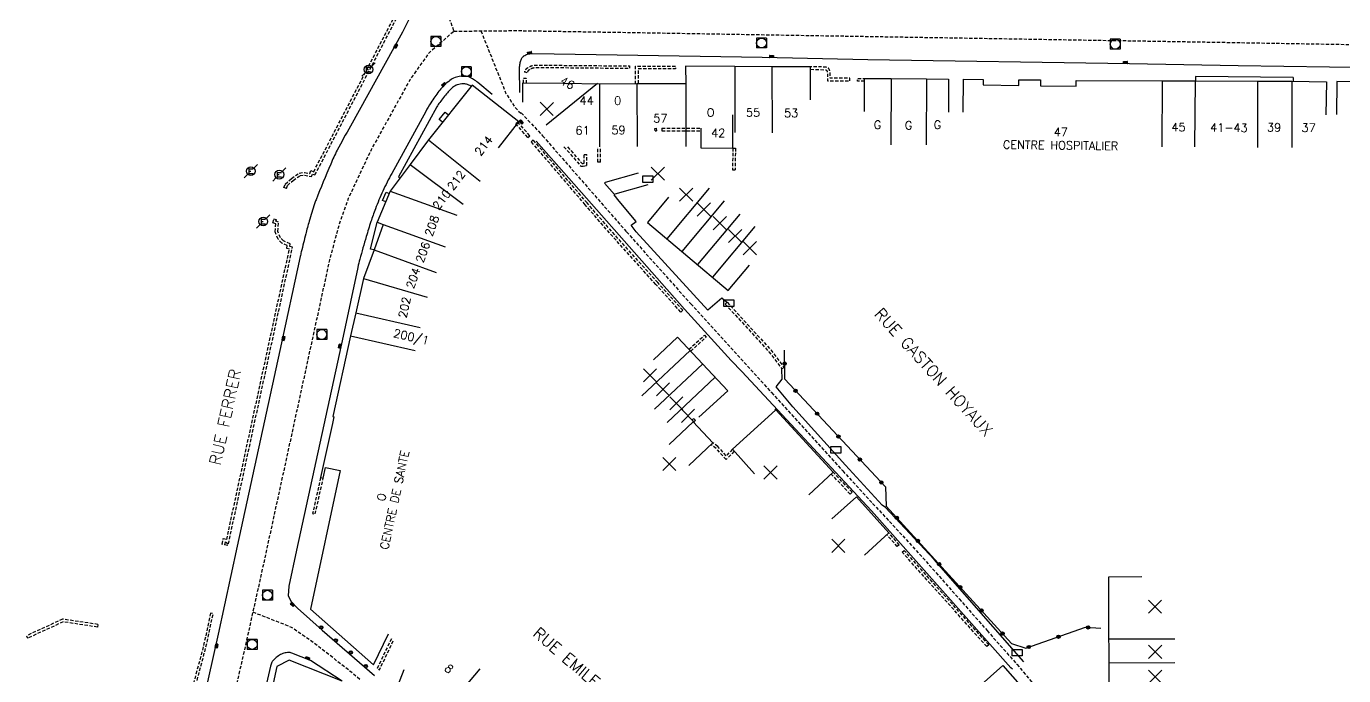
# Model space of a CAD drawing. Header units: millimetres. Extents: x 139000 to 140001, y 128999 to 130000.
# Drawn here: x 139157.8 to 139357.2, y 129539.3 to 129637.6 of the extents above; entities that cross this region are included whole.
import ezdxf
from ezdxf.enums import TextEntityAlignment as Align

# ---------------------------------------------------------------- set-up
doc = ezdxf.new("R2010")
doc.units = ezdxf.units.MM
doc.linetypes.add('DASHED', pattern=[0.75, 0.5, -0.25])
doc.layers.get('0').update_dxf_attribs({"linetype": 'CONTINUOUS'})
for name, color, linetype in [('W0001', 6, 'DASHED'), ('W0008', 7, 'CONTINUOUS'), ('W0100', 7, 'CONTINUOUS'), ('W0112', 1, 'DASHED'), ('W0322', 7, 'CONTINUOUS'), ('W0400', 7, 'CONTINUOUS'), ('W0420', 7, 'CONTINUOUS'), ('W0471', 7, 'CONTINUOUS'), ('W0984', 7, 'CONTINUOUS'), ('W0989', 7, 'CONTINUOUS'), ('W0991', 7, 'CONTINUOUS'), ('W1102', 7, 'CONTINUOUS'), ('W1471', 7, 'CONTINUOUS')]:
    doc.layers.add(name, color=color, linetype=linetype)
doc.styles.get("Standard").update_dxf_attribs({"font": 'romans.shx', "width": 0.85})

# ---------------------------------------------------------------- blocks, each defined once
blk = doc.blocks.new('t991o')
at = {"color": 0, "linetype": 'Continuous'}
for p, q in [((-1, 1), (1, -1)), ((-1, -1), (1, 1))]:
    blk.add_line(p, q, dxfattribs=at)
blk = doc.blocks.new('T400')
for p, q in [((-0.15, 0.3), (0.15, 0.3)), ((-0.15, -0.25), (-0.15, 0.3)), ((-0.15, 0.15), (0.15, 0.15)), ((-0.15, 0), (0.15, 0)), ((0.15, 0.3), (0.15, -0.25)), ((-0.15, -0.15), (0.15, -0.15)), ((-0.15, -0.25), (-0.15, -0.3)), ((-0.15, -0.3), (0.15, -0.3)), ((0.15, -0.3), (0.15, -0.25))]:
    blk.add_line(p, q)
blk = doc.blocks.new('T420')
for p, q in [((0.75, 0.75), (-0.75, 0.75)), ((-0.75, 0.75), (-0.75, -0.75)), ((0.75, 0.75), (0.75, -0.75)), ((0.75, -0.75), (-0.75, -0.75))]:
    blk.add_line(p, q)
blk.add_ellipse((0, 0), major_axis=(-0.53, 0.53), ratio=1, start_param=3.926991, end_param=10.210176)
blk = doc.blocks.new('t322o')
at = {"color": 0, "linetype": 'Continuous'}
for radius in [0.25, 0.15]:
    blk.add_circle((0, 0), radius, dxfattribs=at)
blk = doc.blocks.new('T1471')
at = {"color": 0, "linetype": 'Continuous', "flags": 128}
blk.add_lwpolyline([(-0.75, -0.5), (-0.75, 0.5), (0.75, 0.5), (0.75, -0.5), (-0.75, -0.5)], dxfattribs=at)
blk = doc.blocks.new('T471')
for p, q in [((-0.333334, 0.333334), (-0.333334, -0.333334)), ((-0.333334, 0.333334), (0.333334, 0.333334)), ((-0.333334, 0), (0, 0)), ((0.500001, 0.500001), (1.000002, 1.000002)), ((-0.500001, -0.500001), (-1.000002, -1.000002)), ((-0.333334, -0.333334), (0.333334, -0.333334))]:
    blk.add_line(p, q)
blk.add_ellipse((0, 0), major_axis=(0.471405, 0.471405), ratio=1, start_param=5.4977871438, end_param=11.780972451)

msp = doc.modelspace()

# ---------------------------------------------------------------- linework, layer by layer
at = {"layer": 'W0001', "flags": 128}
for points in [[(139226.52, 129687.07), (139220.91, 129644.92), (139221.02, 129640.74), (139222.49, 129636.83), (139218.74, 129633.57), (139215.84, 129629.52), (139209.95, 129618.89), (139206.48, 129611.5), (139205.09, 129607.58), (139203.66, 129602.26), (139202.59, 129597.35), (139193.32, 129554.7), (139190.76, 129543.18), (139188.63, 129533.92), (139180.62, 129505.51), (139174.9, 129486.52), (139164.89, 129453.05)], [(139222.49, 129636.83), (139231.99, 129636.92), (139280.31, 129636.12), (139332.33, 129635.26), (139359.86, 129634.79), (139376.78, 129634.38), (139393.58, 129633.4), (139407.66, 129632.34), (139421.69, 129631.06), (139435.33, 129629.69), (139454.45, 129627.23), (139473.56, 129624.49), (139507.63, 129619.59), (139520.3, 129617.75), (139548.68, 129613.47), (139580.21, 129607.86), (139596.43, 129605.2), (139615.63, 129602.9)], [(139226.57, 129636.87), (139230.36, 129627.41), (139230.36, 129627.41), (139231.73, 129625.27), (139232.61, 129624.4)], [(139208.22, 129538.75), (139206.75, 129540.02), (139201.2, 129544.33), (139197.89, 129546.63), (139192.04, 129548.94)]]:
    msp.add_lwpolyline(points, dxfattribs=at)
at = {"layer": 'W0001'}
msp.add_lwpolyline([(139232.67, 129624.48), (139235.91, 129621), (139248.61, 129606.47), (139258.34, 129595.57), (139270.55, 129582.15), (139281.33, 129570.3), (139285.87, 129565.39), (139290.42, 129560.47), (139293.95, 129556.61), (139298.97, 129550.94), (139303.19, 129546.14), (139307.7, 129541.04), (139327.26, 129517.71), (139334.08, 129509.49), (139349.06, 129494.2), (139351.78, 129491.46)], dxfattribs=at)
at = {"layer": 'W0008', "flags": 128}
for points in [[(139232.44, 129627.56), (139232.41, 129631.24, -0.037441), (139232.44, 129631.6, -0.020205), (139232.56, 129632.26, -0.086864), (139232.76, 129632.74, -0.094471), (139233.09, 129633.09, -0.087827), (139233.63, 129633.35, -0.073346), (139234.35, 129633.44), (139237.66, 129633.38), (139247.22, 129633.25), (139269.14, 129632.88), (139285.15, 129632.56), (139324.73, 129631.94), (139341.21, 129631.65), (139361.92, 129631.32, 0.000011), (139371.32, 129631.14, -0.00827)], [(139215.71, 129638.7), (139214.69, 129636.67), (139206.82, 129622.47, 0.011643), (139204.81, 129618.81, 0.021113), (139203.83, 129616.71, 0.002153), (139201.61, 129611.33, 0.019138), (139201.39, 129610.72, 0.006481), (139200.58, 129608.08, 0.008893), (139200.05, 129606.15, 0.001825), (139199.37, 129603.43, 0.007094), (139199.21, 129602.73), (139196.14, 129588.52), (139189.69, 129558.92), (139186.8, 129545.6), (139185.3, 129538.85), (139184.3, 129534.44), (139183.23, 129530.47), (139181.74, 129525.01), (139179.62, 129517.7), (139174.62, 129501.14), (139167.03, 129475.88), (139159.42, 129450.64)], [(139228.28, 129627.27), (139226.1, 129629.07, 0.025147), (139225.79, 129629.3, 0.012029), (139225.11, 129629.74, 0.102069), (139224.34, 129630.01, 0.08033), (139223.3, 129629.99, 0.062051), (139222.44, 129629.71, 0.062844), (139221.69, 129629.24, 0.027294), (139220.8, 129628.43, 0.036753), (139220.22, 129627.75, 0.013629), (139219.01, 129626.01, 0.018771), (139218.22, 129624.69), (139213.07, 129615.31, 0.017312), (139211.73, 129612.64, 0.017681), (139210.59, 129609.94, 0.010485), (139209.91, 129608.01, 0.009105), (139209.21, 129605.76, 0.004686), (139208.24, 129602.33, 0.01321), (139207.94, 129601.1), (139205.7, 129590.67), (139198.64, 129558.31), (139197.47, 129552.86), (139197.38, 129551.4), (139197.85, 129550.52), (139198.83, 129549.54), (139202.55, 129546.19), (139210.48, 129539.37)], [(139225.03, 129628.52, 0.062755), (139224.4, 129628.8, 0.087821), (139223.91, 129628.87, 0.050486), (139222.99, 129628.72, 0.096802), (139222.55, 129628.51, 0.030899), (139222.03, 129628.08, 0.027684), (139221.51, 129627.52, 0.014317), (139220.34, 129626.04, 0.034187), (139219.91, 129625.38), (139214.07, 129614.78), (139214.32, 129614.59)], [(139205.57, 129538.48), (139200.76, 129541.63), (139197.94, 129542.74, 0.096983), (139197.45, 129542.82, 0.067003), (139196.74, 129542.72, 0.067335), (139196.09, 129542.43, 0.055787), (139195.42, 129541.91, 0.018578), (139195.03, 129541.5, 0.069725), (139194.94, 129541.37, 0.025492), (139194.81, 129541.05, 0.029671), (139194.72, 129540.75), (139192.27, 129530.01, -0.005088), (139191.94, 129528.64, -0.002378), (139191.2, 129525.71, -0.001611), (139190.63, 129523.55, -0.002462), (139190.24, 129522.13, -0.001666), (139189.72, 129520.28, -0.003534), (139189.47, 129519.41), (139184.13, 129501.6), (139178.97, 129484.53), (139168.43, 129449.25)]]:
    msp.add_lwpolyline(points, format="xyb", dxfattribs=at)
for points in [[(139349.53, 129629.83), (139334.72, 129629.99), (139334.72, 129629.31)], [(139349.53, 129629.83), (139349.53, 129629.25)], [(139220.78, 129623.05), (139220.25, 129623.47), (139221.15, 129624.59), (139221.68, 129624.17)], [(139212.16, 129611.02), (139211.69, 129611.22), (139212.23, 129612.48), (139212.69, 129612.28)], [(139210.39, 129603.75), (139209.87, 129603.83), (139210.85, 129607.91)]]:
    msp.add_lwpolyline(points, dxfattribs=at)
at = {"layer": 'W0008'}
for points in [[(139307.03, 129540.31), (139306.77, 129540.53), (139285.67, 129564.28), (139266.07, 129585.35), (139264.46, 129587.03), (139257.37, 129594.75), (139234.94, 129620.18)], [(139263.8, 129595.78), (139263.05, 129596.43), (139260.92, 129594.64), (139250.07, 129606.46), (139249.33, 129607.46), (139250.09, 129608.06), (139247.49, 129611.1), (139246.76, 129612.09)], [(139308.73, 129541.39), (139299.82, 129551.59), (139295.18, 129556.9), (139287.79, 129564.78), (139287.31, 129565.14), (139281.77, 129571.18), (139273.79, 129580.02), (139271.27, 129583), (139272.18, 129584.2), (139272.14, 129585.71)]]:
    msp.add_lwpolyline(points, dxfattribs=at)
at = {"layer": 'W0100', "flags": 128}
for points in [[(139276.47, 129626.46), (139276.46, 129631.46), (139270.62, 129631.44), (139264.99, 129631.49), (139257.55, 129631.53), (139257.57, 129628.85), (139250.19, 129628.84), (139244.63, 129628.83), (139239.01, 129628.9), (139232.89, 129628.95), (139232.89, 129626.07)], [(139229.21, 129619.18), (139232.31, 129623.1), (139225.25, 129628.67), (139218.65, 129620.37), (139215.87, 129616.67), (139212.84, 129612.62), (139210.85, 129607.91), (139211.76, 129607.58), (139210.39, 129603.75), (139208.8, 129599.39), (139207.63, 129594.2), (139206.85, 129590.74), (139204.15, 129578.51), (139204.33, 129578.47), (139204.11, 129577.47), (139202.31, 129569.28), (139202.7, 129569.19), (139203.06, 129570.82), (139205.24, 129570.34), (139200.75, 129549.36), (139210.33, 129540.94), (139212.56, 129545.64)], [(139284.61, 129624.68), (139284.64, 129629.68), (139288.68, 129629.65), (139294, 129629.61), (139297.36, 129629.59), (139297.33, 129624.59)], [(139299.57, 129624.58), (139299.64, 129629.58), (139302.59, 129629.53), (139302.58, 129628.69), (139307.99, 129628.62), (139308, 129629.48), (139311.28, 129629.45), (139311.27, 129628.57), (139316.65, 129628.5), (139316.67, 129629.38), (139329.69, 129629.32), (139334.67, 129629.31), (139344.12, 129629.25), (139349.31, 129629.25), (139354.55, 129629.18), (139354.49, 129624.18)], [(139378.39, 129624.01), (139378.46, 129629.01), (139373.09, 129629.09), (139368.2, 129629.05), (139361.34, 129629.16), (139356.11, 129629.21), (139356.06, 129624.21)], [(139205.56, 129538.49), (139197.53, 129541.65), (139195.67, 129540.72), (139194.83, 129536.7), (139193.51, 129531.69), (139197.91, 129530.11), (139197.91, 129530.11), (139196.24, 129525.94), (139193.23, 129518.13), (139191.02, 129518.98), (139190.1, 129514.32), (139188.01, 129509.31), (139187.9, 129508.99), (139184.59, 129498.08), (139183.23, 129493.6), (139181.82, 129489.06), (139179, 129479.63), (139177.68, 129475.27), (139176.31, 129470.71), (139175.11, 129466.72), (139179.39, 129463.58)]]:
    msp.add_lwpolyline(points, dxfattribs=at)
at = {"layer": 'W0100'}
for points in [[(139259.84, 129621.77), (139259.85, 129619.17), (139264.7, 129619.15), (139264.71, 129624.15)], [(139250.36, 129615.35), (139245.38, 129613.93), (139245.26, 129613.84), (139246.78, 129612.13), (139246.81, 129612.15), (139246.89, 129612.22), (139251.87, 129613.63)], [(139254.99, 129611.71), (139251.77, 129607.88), (139263.99, 129597.6), (139267.21, 129601.43)], [(139252.7, 129587.1), (139256.34, 129590.53), (139263.96, 129582.43), (139259.55, 129578.43)], [(139268, 129569.87), (139264.64, 129573.57), (139271.14, 129579.49), (139271.21, 129579.52), (139279.91, 129570.09), (139276.23, 129566.7)], [(139255.06, 129574.29), (139258.7, 129577.71), (139261.67, 129574.56), (139258.03, 129571.13)], [(139279.68, 129563.05), (139283.4, 129566.4), (139288.33, 129560.92), (139284.62, 129557.57)], [(139332.76, 129528.87), (139329.03, 129525.55), (139321.43, 129534.09), (139321.45, 129534.08), (139321.65, 129534.3), (139321.6, 129554.3), (139326.6, 129554.31)], [(139301.83, 129537.55), (139305.58, 129540.85), (139308.51, 129537.51), (139306.23, 129535.58)], [(139226.54, 129533.69), (139223.31, 129529.88), (139213.98, 129537.79), (139214.95, 129540.26)]]:
    msp.add_lwpolyline(points, dxfattribs=at)
at = {"layer": 'W0112'}
for p, q in [((139232.18, 129623.06), (139231.88, 129622.79)), ((139233.66, 129620.75), (139233.96, 129621.01)), ((139252.93, 129621.73), (139252.88, 129622.13)), ((139253.08, 129622.15), (139253.13, 129621.75)), ((139253.96, 129622.15), (139253.97, 129621.75)), ((139259.84, 129622.17), (139259.84, 129621.77)), ((139234.49, 129620.37), (139234.18, 129620.11)), ((139244.27, 129617.01), (139244.29, 129619.3)), ((139244.67, 129617.01), (139244.69, 129619.29)), ((139264.7, 129619.15), (139265.1, 129619.15)), ((139242.19, 129618.18), (139242.59, 129618.19)), ((139244.67, 129617.01), (139244.27, 129617.01)), ((139264.66, 129615.87), (139265.05, 129615.86)), ((139197.14, 129613.03), (139196.76, 129613.16)), ((139195.23, 129608.43), (139195.61, 129608.32)), ((139257.11, 129594.61), (139256.81, 129594.34)), ((139263.85, 129595.82), (139263.56, 129595.55)), ((139260.41, 129590.85), (139260.68, 129590.56)), ((139272.45, 129585.97), (139272.13, 129585.73)), ((139258.53, 129578.07), (139258.7, 129577.71)), ((139258.85, 129578.23), (139259.02, 129577.87)), ((139282.48, 129566.79), (139282.77, 129567.07)), ((139289.9, 129559.11), (139289.6, 129558.84)), ((139290.34, 129558), (139290.63, 129558.27)), ((139168.6, 129547.07), (139168.54, 129546.67)), ((139157.76, 129545.35), (139157.93, 129544.98)), ((139303.44, 129543.99), (139303.14, 129543.73))]:
    msp.add_line(p, q, dxfattribs=at)
for points in [[(139196.76, 129613.16), (139196.95, 129613.7), (139197.89, 129614.55), (139199.05, 129615.36), (139199.88, 129615.47), (139200.67, 129615.3), (139200.82, 129615.73), (139201.26, 129615.57), (139214.64, 129641.26)], [(139197.14, 129613.03), (139197.29, 129613.48), (139198.14, 129614.24), (139199.19, 129614.98), (139199.86, 129615.07), (139200.93, 129614.83), (139201.07, 129615.22), (139201.45, 129615.08), (139215.02, 129641.13)], [(139233.66, 129620.75), (139231.88, 129622.79)], [(139233.96, 129621.01), (139232.18, 129623.06)], [(139252.88, 129622.13), (139253.08, 129622.15)], [(139252.93, 129621.73), (139253.13, 129621.75)], [(139253.96, 129622.15), (139259.84, 129622.17)], [(139253.97, 129621.75), (139259.84, 129621.77)], [(139256.81, 129594.34), (139253.04, 129598.52), (139246.04, 129606.3), (139242.35, 129610.57), (139234.18, 129620.11)], [(139257.11, 129594.61), (139253.34, 129598.79), (139246.34, 129606.57), (139242.65, 129610.84), (139234.49, 129620.37)], [(139239.14, 129619.34), (139241.6, 129616.53), (139241.76, 129616.43), (139242.06, 129616.42), (139242.62, 129616.53), (139242.59, 129618.19)], [(139239.69, 129619.32), (139241.86, 129616.84), (139241.88, 129616.83), (139242.03, 129616.82), (139242.21, 129616.86), (139242.19, 129618.18)], [(139264.7, 129619.15), (139264.66, 129615.87)], [(139265.1, 129619.15), (139265.05, 129615.86)], [(139187.41, 129559.21), (139187.57, 129560.05), (139188.07, 129559.95), (139188.07, 129559.95), (139188.09, 129559.94), (139197.58, 129603.86), (139197.19, 129603.97), (139197.26, 129604.42), (139196.44, 129604.77), (139195.86, 129605.35), (139195.41, 129606.48), (139195.52, 129607.67), (139195.06, 129607.85), (139195.23, 129608.43)], [(139187.81, 129559.14), (139187.89, 129559.58), (139187.91, 129559.58), (139188.35, 129559.25), (139198.05, 129604.14), (139197.64, 129604.26), (139197.7, 129604.67), (139196.67, 129605.1), (139196.21, 129605.57), (139195.82, 129606.54), (139195.94, 129607.93), (139195.54, 129608.09), (139195.61, 129608.32)], [(139263.56, 129595.55), (139270.16, 129588.34), (139272.13, 129585.73)], [(139263.85, 129595.82), (139270.47, 129588.6), (139272.45, 129585.97)], [(139258.06, 129588.7), (139260.41, 129590.85)], [(139258.33, 129588.41), (139260.68, 129590.56)], [(139271.21, 129579.52), (139271.09, 129579.69)], [(139258.53, 129578.07), (139258.85, 129578.23)], [(139258.7, 129577.71), (139259.02, 129577.87)], [(139264.64, 129573.57), (139263.7, 129572.6), (139262.44, 129574), (139261.67, 129574.56)], [(139264.9, 129573.27), (139263.7, 129572.01), (139262.17, 129573.7), (139261.38, 129574.28)], [(139282.48, 129566.79), (139279.61, 129569.82)], [(139282.77, 129567.07), (139279.91, 129570.09)], [(139289.6, 129558.84), (139288.03, 129560.65)], [(139289.9, 129559.11), (139288.33, 129560.92)], [(139188.24, 129559), (139187.35, 129559.23)], [(139303.14, 129543.73), (139290.34, 129558)], [(139303.44, 129543.99), (139290.63, 129558.27)], [(139168.6, 129547.07), (139163.25, 129547.87), (139157.76, 129545.35)], [(139168.54, 129546.67), (139163.31, 129547.46), (139157.93, 129544.98)]]:
    msp.add_lwpolyline(points, dxfattribs=at)
at = {"layer": 'W0112', "flags": 128}
msp.add_lwpolyline([(139233.57, 129630.55), (139233.19, 129630.68, -0.056128), (139233.35, 129631.01, -0.085235), (139233.51, 129631.2, -0.030156), (139233.85, 129631.43, -0.05433), (139234.06, 129631.53, -0.0331), (139234.55, 129631.67, -0.052428), (139234.88, 129631.7), (139249.05, 129631.57), (139249.05, 129631.17), (139234.87, 129631.3, 0.052428), (139234.63, 129631.27, 0.0331), (139234.19, 129631.15, 0.05433), (139234.06, 129631.09, 0.030156), (139233.76, 129630.88, 0.085235), (139233.69, 129630.8, 0.056128)], format="xyb", close=True, dxfattribs=at)
for points in [[(139249.98, 129628.84), (139249.97, 129631.54), (139256, 129631.55), (139256, 129631.15), (139250.37, 129631.14), (139250.38, 129628.84)], [(139233.03, 129628.95), (139233.04, 129629.74), (139233.44, 129629.74), (139233.43, 129628.95)], [(139284.64, 129629.28), (139283.59, 129629.27), (139283.59, 129629.67), (139284.64, 129629.68)], [(139202.31, 129569.28), (139201.09, 129563.85), (139201.48, 129563.76), (139202.7, 129569.19)], [(139213.01, 129544.91), (139210.86, 129540.4), (139211.22, 129540.22), (139213.37, 129544.74)]]:
    msp.add_lwpolyline(points, dxfattribs=at)
msp.add_lwpolyline([(139276.46, 129631.06), (139278.62, 129631, -0.044995), (139278.69, 129631, -0.028067), (139278.86, 129630.95, -0.10597), (139278.88, 129630.93, -0.093376), (139278.93, 129630.87, -0.056045), (139279, 129630.68, -0.057136), (139279.02, 129630.49), (139279.03, 129629.32), (139282.43, 129629.32), (139282.43, 129629.72), (139279.43, 129629.72), (139279.42, 129630.49, 0.057136), (139279.39, 129630.78, 0.056045), (139279.29, 129631.05, 0.093376), (139279.15, 129631.23, 0.10597), (139278.98, 129631.33, 0.028067), (139278.77, 129631.39, 0.044995), (139278.63, 129631.4), (139276.46, 129631.46)], format="xyb", dxfattribs=at)
msp.add_lwpolyline([(139185.66, 129548.79), (139184.54, 129543.68), (139180.25, 129527.61), (139180.64, 129527.51), (139184.93, 129543.58), (139186.05, 129548.7)], close=True, dxfattribs=at)
at = {"layer": 'W0322'}
msp.add_line((139272.58, 129584.16), (139272.52, 129588.55), dxfattribs=at)
for points in [[(139272.58, 129584.16), (139287.8, 129567.9), (139287.92, 129564.97)], [(139287.92, 129564.97), (139306.89, 129544.2), (139309.04, 129543.5), (139318.11, 129546.64), (139320.4, 129546.51)]]:
    msp.add_lwpolyline(points, dxfattribs=at)
at = {"layer": 'W1102'}
for p, q in [((139244.23, 129628.9), (139236.45, 129622.62)), ((139244.52, 129628.83), (139244.5, 129619.32)), ((139261.14, 129613.07), (139254.7, 129605.42)), ((139263.41, 129611.16), (139256.98, 129603.5)), ((139265.78, 129609.16), (139259.35, 129601.51)), ((139268.05, 129607.26), (139261.61, 129599.61)), ((139250.94, 129581.68), (139258.22, 129588.53)), ((139252.85, 129579.65), (139260.14, 129586.5)), ((139254.77, 129577.61), (139262.05, 129584.46)), ((139331.62, 129544.86), (139321.62, 129544.83)), ((139331.63, 129541.26), (139321.63, 129541.23)), ((139226.4, 129540.37), (139219.93, 129532.74))]:
    msp.add_line(p, q, dxfattribs=at)
at = {"layer": 'W1102', "flags": 128}
for points in [[(139264.99, 129631.49), (139265.02, 129621.49)], [(139270.62, 129631.44), (139270.65, 129621.44)], [(139250.19, 129628.84), (139250.21, 129619.37)], [(139257.57, 129628.85), (139257.58, 129619.38)], [(139288.68, 129629.65), (139288.61, 129619.65)], [(139294, 129629.61), (139293.95, 129619.61)], [(139329.69, 129629.32), (139329.64, 129619.32)], [(139334.67, 129629.31), (139334.61, 129619.31)], [(139344.12, 129629.25), (139344.12, 129619.25)], [(139349.31, 129629.25), (139349.32, 129619.25)], [(139218.65, 129620.37), (139226.48, 129614.14)], [(139215.87, 129616.67), (139223.88, 129610.68)], [(139212.84, 129612.62), (139222.9, 129609)], [(139211.76, 129607.58), (139221.17, 129604.2)], [(139210.39, 129603.75), (139219.79, 129600.34)], [(139208.8, 129599.39), (139218.42, 129596.57)], [(139207.63, 129594.2), (139217.39, 129592.01)], [(139206.85, 129590.74), (139216.6, 129588.53)]]:
    msp.add_lwpolyline(points, dxfattribs=at)

# ---------------------------------------------------------------- block references
at = {"layer": 'W0322'}
for p, rotation in [((139272.55, 129586.54), 90.66515764310542), ((139274.2, 129582.43), 313.1081568886084), ((139277.45, 129578.96), 313.1081568886084), ((139280.69, 129575.49), 313.1081568886084), ((139283.94, 129572.02), 313.1081568886084), ((139287.18, 129568.56), 313.1081568886084), ((139289.52, 129563.21), 312.4141083840254), ((139292.72, 129559.71), 312.4141083840254), ((139295.93, 129556.2), 312.4141083840254), ((139299.13, 129552.69), 312.4141083840254), ((139302.33, 129549.19), 312.4141083840254), ((139202.39, 129546.63), 165.349636330271), ((139318.49, 129546.62), 356.7579223997381), ((139204.62, 129544.67), 165.3496363302833), ((139305.54, 129545.68), 312.4141083840254), ((139313.99, 129545.21), 19.11853984078165), ((139206.86, 129542.84), 165.3496363302791), ((139309.5, 129543.66), 19.11853984078165), ((139209.14, 129540.77), 165.349636330271)]:
    msp.add_blockref('t322o', p, dxfattribs=dict(at, rotation=rotation))
at = {"layer": 'W0400'}
for p, rotation in [((139213.69, 129634.56), 151.0172037389739), ((139233.94, 129633.55), 97.94736367616568), ((139270.56, 129633), 268.8545684136748), ((139324.15, 129632.1), 89.10183492383977), ((139220.92, 129628.75), 132.259898893235), ((139232.66, 129623.07), 221.3202204225016), ((139196.69, 129590.35), 347.7993906503297), ((139205.21, 129589.17), 167.7023206783722), ((139198.04, 129550.08), 228.9443086482865), ((139186.56, 129543.82), 167.5206037772732), ((139200.34, 129541.95), 68.61717714703148)]:
    msp.add_blockref('T400', p, dxfattribs=dict(at, rotation=rotation))
at = {"layer": 'W0420'}
for p in [(139219.76, 129635.28), (139269.05, 129635.04), (139322.59, 129634.87), (139224.36, 129630.71), (139202.48, 129590.93), (139194.25, 129551.49), (139191.94, 129544.05)]:
    msp.add_blockref('T420', p, dxfattribs=at)
at = {"layer": 'W0471'}
for p in [(139209.55, 129631.03), (139191.75, 129615.65), (139196.05, 129615.13), (139193.62, 129608.03)]:
    msp.add_blockref('T471', p, dxfattribs=at)
at = {"layer": 'W0991'}
for p, rotation in [((139236.54, 129625.06), 89.49998455608721), ((139253.34, 129615.27), 90), ((139257.64, 129612.09), 90), ((139260.32, 129609.84), 90), ((139262.75, 129607.79), 90), ((139265.07, 129605.84), 90), ((139267.27, 129604), 90), ((139252.16, 129584.76), 90), ((139254.14, 129582.65), 90), ((139256.15, 129580.52), 90), ((139257.92, 129578.64), 90), ((139255.09, 129571.34), 90), ((139270.41, 129570.06), 90), ((139280.67, 129558.97), 90), ((139328.61, 129549.77), 90), ((139328.63, 129542.94), 90), ((139328.64, 129539.16), 90)]:
    msp.add_blockref('t991o', p, dxfattribs=dict(at, rotation=rotation))
at = {"layer": 'W1471'}
for p in [(139251.83, 129614.44), (139264.11, 129595.66), (139280.31, 129573.47), (139307.76, 129542.8)]:
    msp.add_blockref('T1471', p, dxfattribs=at)

# ---------------------------------------------------------------- texts
at = {"layer": 'W0984'}
for s, rotation, p in [('CENTRE HOSPITALIER', 359.2627, (139314.32, 129619.57)), ('CENTRE DE SANTE', 77.9181, (139213.5, 129565.91))]:
    msp.add_text(s, height=1.25, rotation=rotation, dxfattribs=at).set_placement(p, align=Align.MIDDLE)
at = {"layer": 'W0989'}
for s, rotation, p in [('RUE GASTON HOYAUX', 312.2853, (139295.12, 129585.24)), ('RUE FERRER', 77.7383, (139187.86, 129578.45)), ('RUE EMILE TILMANT', 319.1728, (139243.42, 129538.74))]:
    msp.add_text(s, height=1.75, rotation=rotation, dxfattribs=at).set_placement(p, align=Align.MIDDLE)
at = {"layer": 'W0991'}
for s, rotation, p in [('46', 331.278, (139239.67, 129628.99)), ('44', 359.8352, (139242.58, 129626.33)), ('0', 359.8345, (139247.26, 129626.32)), ('O', 0.1616, (139261.33, 129624.53)), ('55', 0.1616, (139267.76, 129624.53)), ('53', 0.1616, (139273.54, 129624.45)), ('61', 0.1616, (139241.96, 129621.82)), ('59', 0.1616, (139247.39, 129621.87)), ('57', 0.1616, (139253.73, 129623.65)), ('G', 359.5518, (139286.61, 129622.67)), ('G', 359.5518, (139291.31, 129622.59)), ('G', 359.5518, (139295.67, 129622.67)), ('45', 359.8374, (139332.15, 129622.31)), ('41-43', 359.2627, (139339.79, 129622.23)), ('39', 359.2627, (139346.63, 129622.27)), ('37', 359.2627, (139351.87, 129622.22)), ('214', 52.3774, (139226.99, 129619.51)), ('42', 359.815, (139262.49, 129621.43)), ('47', 359.2627, (139314.35, 129621.57)), ('212', 52.3774, (139222.83, 129614.28)), ('210', 52.3774, (139220.63, 129611.35)), ('208', 70.1385, (139219.14, 129607.39)), ('206', 70.1385, (139217.78, 129603.38)), ('204', 70.1385, (139216.32, 129599.46)), ('202', 77.3093, (139215, 129595.04)), ('200/1', 347.2316, (139216.02, 129590.5)), ('O', 77.9181, (139211.54, 129566.33)), ('8', 319.6992, (139221.75, 129540.38))]:
    msp.add_text(s, height=1.25, rotation=rotation, dxfattribs=at).set_placement(p, align=Align.MIDDLE)

doc.saveas('drawing.dxf')
